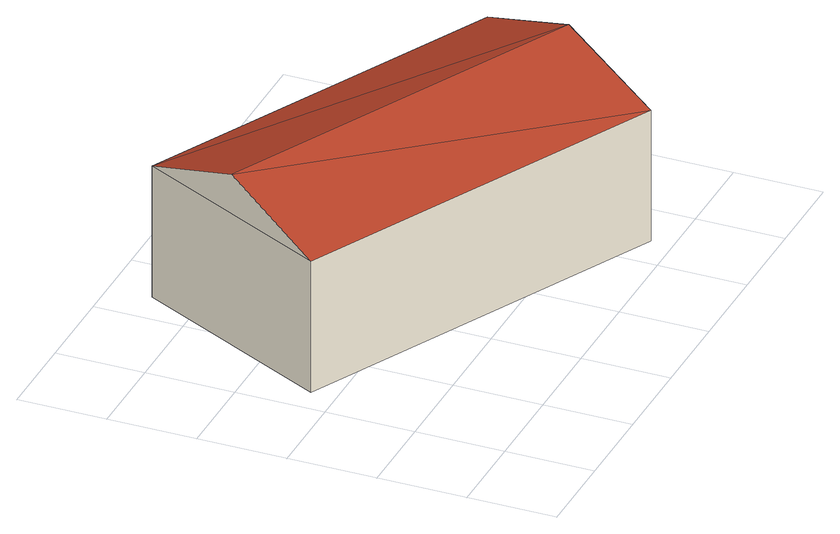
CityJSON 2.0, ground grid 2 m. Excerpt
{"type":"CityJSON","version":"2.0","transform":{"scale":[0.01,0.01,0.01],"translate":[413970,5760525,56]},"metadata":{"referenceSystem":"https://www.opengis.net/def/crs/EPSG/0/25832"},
"CityObjects":{
"building1":{"type":"Building","attributes":{"Gemeindeschluessel":"05570044","Geometrietyp2DReferenz":"3000","function":"31001_2700","roofType":"3100","measuredHeight":4.06},"geometry":[{"type":"Solid","lod":"2","boundaries":[[[[0,1,2,3]],[[4,5,1,0]],[[6,7,5,4]],[[3,2,7,6]],[[0,8,4]],[[6,9,3]],[[8,0,3]],[[3,9,8]],[[4,8,9]],[[9,6,4]],[[1,5,7,2]]]],"semantics":{"surfaces":[{"type":"WallSurface"},{"type":"RoofSurface"},{"type":"GroundSurface"}],"values":[[0,0,0,0,0,0,1,1,1,1,2]]}}]}
},
"vertices":[
[1096,503,386],[1096,503,73],[284,905,73],[284,905,386],[885,50,386],[885,50,73],[62,457,386],[62,457,73],[990,277,479],[173,681,479]
]}
